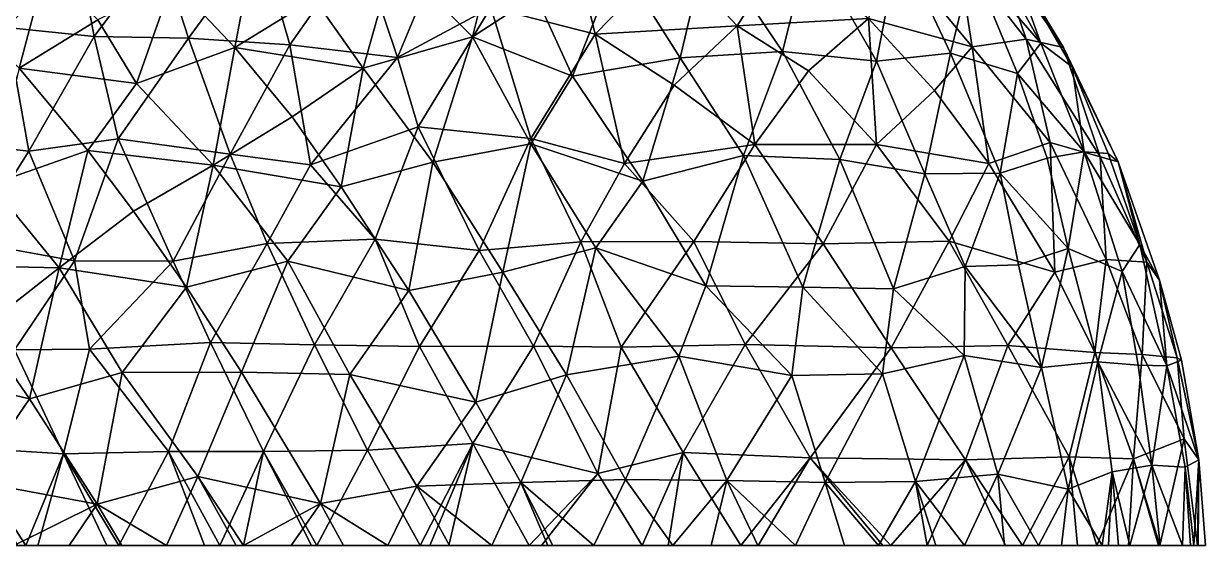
# Model space of a CAD drawing. Extents: x 373697 to 374058, y 6959904 to 6960301.
# Drawn here: x 373775.5 to 373826.2, y 6959904.2 to 6959926.6 of the extents above; entities that cross this region are included whole.
import ezdxf

# ---------------------------------------------------------------- set-up
doc = ezdxf.new("R2010")
doc.units = 0
doc.layers.add('Bht_Fk', color=7, linetype='CONTINUOUS')

msp = doc.modelspace()

# ---------------------------------------------------------------- linework, layer by layer
at = {"layer": 'Bht_Fk'}
for points in [[(373798.843, 6959931.018, 139.958), (373800.016, 6959926.128, 141.593), (373795.535, 6959927.27, 139.112)], [(373803.288, 6959929.486, 142.349), (373800.016, 6959926.128, 141.593), (373798.843, 6959931.018, 139.958)], [(373795.929, 6959930.728, 124.927), (373791.383, 6959929.407, 122.392), (373794.746, 6959926.008, 122.879)], [(373797.463, 6959927.784, 124.694), (373795.929, 6959930.728, 124.927), (373794.746, 6959926.008, 122.879)], [(373816.414, 6959930.632, 139.715), (373816.195, 6959929.145, 138.229), (373819.143, 6959925.741, 140.37)], [(373817.882, 6959929.236, 141.444), (373816.414, 6959930.632, 139.715), (373819.143, 6959925.741, 140.37)], [(373785.632, 6959930.165, 132.484), (373782.565, 6959925.952, 131.563), (373781.321, 6959929.8, 129.585)], [(373781.88, 6959928.385, 118.169), (373784.551, 6959925.552, 118.194), (373785.456, 6959930.305, 120.343)], [(373785.632, 6959930.165, 132.484), (373786.912, 6959925.67, 134.397), (373782.565, 6959925.952, 131.563)], [(373784.551, 6959925.552, 118.194), (373787.962, 6959927.663, 120.322), (373785.456, 6959930.305, 120.343)], [(373789.92, 6959929.955, 135.302), (373786.912, 6959925.67, 134.397), (373785.632, 6959930.165, 132.484)], [(373803.655, 6959925.107, 127.392), (373804.845, 6959930.141, 129.55), (373801.007, 6959929.314, 127.033)], [(373804.845, 6959930.141, 129.55), (373803.655, 6959925.107, 127.392), (373808.048, 6959925.389, 130.289)], [(373804.845, 6959930.141, 129.55), (373808.048, 6959925.389, 130.289), (373809.212, 6959930.012, 132.407)], [(373809.212, 6959930.012, 132.407), (373808.048, 6959925.389, 130.289), (373812.082, 6959924.968, 133.166)], [(373813.059, 6959929.999, 135.448), (373809.212, 6959930.012, 132.407), (373812.082, 6959924.968, 133.166)], [(373812.082, 6959924.968, 133.166), (373815.256, 6959925.318, 135.822), (373813.059, 6959929.999, 135.448)], [(373813.059, 6959929.999, 135.448), (373815.256, 6959925.318, 135.822), (373816.195, 6959929.145, 138.229)], [(373774.146, 6959929.69, 123.957), (373777.843, 6959929.621, 127.025), (373774.774, 6959926.407, 125.934)], [(373774.774, 6959926.407, 125.934), (373777.843, 6959929.621, 127.025), (373778.523, 6959926.03, 128.788)], [(373778.523, 6959926.03, 128.788), (373777.843, 6959929.621, 127.025), (373781.321, 6959929.8, 129.585)], [(373782.565, 6959925.952, 131.563), (373778.523, 6959926.03, 128.788), (373781.321, 6959929.8, 129.585)], [(373789.92, 6959929.955, 135.302), (373791.527, 6959925.127, 137.218), (373786.912, 6959925.67, 134.397)], [(373791.527, 6959925.127, 137.218), (373789.92, 6959929.955, 135.302), (373793.394, 6959929.612, 137.44)], [(373791.527, 6959925.127, 137.218), (373793.394, 6959929.612, 137.44), (373795.535, 6959927.27, 139.112)], [(373803.288, 6959929.486, 142.349), (373806.1, 6959926.482, 144.053), (373800.016, 6959926.128, 141.593)], [(373808.239, 6959929.84, 143.918), (373806.1, 6959926.482, 144.053), (373803.288, 6959929.486, 142.349)], [(373806.1, 6959926.482, 144.053), (373808.239, 6959929.84, 143.918), (373811.739, 6959926.799, 145.492)], [(373812.832, 6959929.648, 144.752), (373816.193, 6959925.583, 146.181), (373811.739, 6959926.799, 145.492)], [(373812.832, 6959929.648, 144.752), (373815.545, 6959929.712, 144.453), (373816.193, 6959925.583, 146.181)], [(373817.185, 6959929.796, 143.35), (373818.51, 6959925.912, 145.486), (373815.545, 6959929.712, 144.453)], [(373815.545, 6959929.712, 144.453), (373818.51, 6959925.912, 145.486), (373816.193, 6959925.583, 146.181)], [(373817.185, 6959929.796, 143.35), (373820.106, 6959925.554, 144.051), (373818.51, 6959925.912, 145.486)], [(373817.882, 6959929.236, 141.444), (373820.106, 6959925.554, 144.051), (373817.185, 6959929.796, 143.35)], [(373773.039, 6959926.955, 114.635), (373775.302, 6959924.675, 114.352), (373776.456, 6959929.046, 116.651)], [(373775.302, 6959924.675, 114.352), (373778.678, 6959926.741, 116.301), (373776.456, 6959929.046, 116.651)], [(373790.062, 6959924.662, 120.346), (373791.383, 6959929.407, 122.392), (373787.962, 6959927.663, 120.322)], [(373790.062, 6959924.662, 120.346), (373794.746, 6959926.008, 122.879), (373791.383, 6959929.407, 122.392)], [(373799.047, 6959924.33, 124.618), (373801.007, 6959929.314, 127.033), (373797.463, 6959927.784, 124.694)], [(373801.007, 6959929.314, 127.033), (373799.047, 6959924.33, 124.618), (373803.655, 6959925.107, 127.392)], [(373818.139, 6959924.435, 138.352), (373816.195, 6959929.145, 138.229), (373815.256, 6959925.318, 135.822)], [(373819.143, 6959925.741, 140.37), (373816.195, 6959929.145, 138.229), (373818.139, 6959924.435, 138.352)], [(373820.484, 6959924.727, 142.417), (373817.882, 6959929.236, 141.444), (373819.143, 6959925.741, 140.37)], [(373817.882, 6959929.236, 141.444), (373820.484, 6959924.727, 142.417), (373820.106, 6959925.554, 144.051)], [(373778.678, 6959926.741, 116.301), (373780.328, 6959924.012, 115.982), (373781.88, 6959928.385, 118.169)], [(373784.551, 6959925.552, 118.194), (373781.88, 6959928.385, 118.169), (373780.328, 6959924.012, 115.982)], [(373790.062, 6959924.662, 120.346), (373787.962, 6959927.663, 120.322), (373784.551, 6959925.552, 118.194)], [(373799.047, 6959924.33, 124.618), (373797.463, 6959927.784, 124.694), (373794.746, 6959926.008, 122.879)], [(373792.425, 6959922.152, 138.071), (373791.527, 6959925.127, 137.218), (373795.535, 6959927.27, 139.112)], [(373795.535, 6959927.27, 139.112), (373797.252, 6959921.647, 140.713), (373792.425, 6959922.152, 138.071)], [(373797.252, 6959921.647, 140.713), (373795.535, 6959927.27, 139.112), (373800.016, 6959926.128, 141.593)], [(373775.302, 6959924.675, 114.352), (373780.328, 6959924.012, 115.982), (373778.678, 6959926.741, 116.301)], [(373800.016, 6959926.128, 141.593), (373806.1, 6959926.482, 144.053), (373803.4, 6959923.936, 143.443)], [(373806.1, 6959926.482, 144.053), (373806.859, 6959921.387, 145.003), (373803.4, 6959923.936, 143.443)], [(373809.161, 6959924.552, 145.362), (373806.1, 6959926.482, 144.053), (373811.739, 6959926.799, 145.492)], [(373809.161, 6959924.552, 145.362), (373806.859, 6959921.387, 145.003), (373806.1, 6959926.482, 144.053)], [(373812.088, 6959921.386, 146.513), (373809.161, 6959924.552, 145.362), (373811.739, 6959926.799, 145.492)], [(373814.577, 6959923.709, 146.605), (373812.088, 6959921.386, 146.513), (373811.739, 6959926.799, 145.492)], [(373816.193, 6959925.583, 146.181), (373814.577, 6959923.709, 146.605), (373811.739, 6959926.799, 145.492)], [(373771.825, 6959921.548, 125.067), (373774.774, 6959926.407, 125.934), (373775.72, 6959921.101, 127.886)], [(373775.72, 6959921.101, 127.886), (373774.774, 6959926.407, 125.934), (373778.523, 6959926.03, 128.788)], [(373779.549, 6959921.641, 130.351), (373775.72, 6959921.101, 127.886), (373778.523, 6959926.03, 128.788)], [(373778.523, 6959926.03, 128.788), (373782.565, 6959925.952, 131.563), (373779.549, 6959921.641, 130.351)], [(373782.565, 6959925.952, 131.563), (373784.354, 6959920.98, 133.476), (373779.549, 6959921.641, 130.351)], [(373786.912, 6959925.67, 134.397), (373784.354, 6959920.98, 133.476), (373782.565, 6959925.952, 131.563)], [(373794.746, 6959926.008, 122.879), (373790.062, 6959924.662, 120.346), (373793.045, 6959920.633, 120.809)], [(373793.045, 6959920.633, 120.809), (373797.248, 6959921.413, 123.049), (373794.746, 6959926.008, 122.879)], [(373797.248, 6959921.413, 123.049), (373799.047, 6959924.33, 124.618), (373794.746, 6959926.008, 122.879)], [(373800.016, 6959926.128, 141.593), (373801.278, 6959920.58, 142.787), (373797.252, 6959921.647, 140.713)], [(373803.4, 6959923.936, 143.443), (373801.278, 6959920.58, 142.787), (373800.016, 6959926.128, 141.593)], [(373780.328, 6959924.012, 115.982), (373783.617, 6959920.497, 116.404), (373784.551, 6959925.552, 118.194)], [(373783.617, 6959920.497, 116.404), (373787.015, 6959922.572, 118.42), (373784.551, 6959925.552, 118.194)], [(373786.912, 6959925.67, 134.397), (373787.792, 6959920.523, 135.567), (373784.354, 6959920.98, 133.476)], [(373787.015, 6959922.572, 118.42), (373790.062, 6959924.662, 120.346), (373784.551, 6959925.552, 118.194)], [(373791.527, 6959925.127, 137.218), (373787.792, 6959920.523, 135.567), (373786.912, 6959925.67, 134.397)], [(373816.901, 6959920.573, 147.334), (373814.577, 6959923.709, 146.605), (373816.193, 6959925.583, 146.181)], [(373819.539, 6959921.474, 146.949), (373816.193, 6959925.583, 146.181), (373818.51, 6959925.912, 145.486)], [(373819.539, 6959921.474, 146.949), (373816.901, 6959920.573, 147.334), (373816.193, 6959925.583, 146.181)], [(373820.992, 6959921.075, 140.782), (373819.143, 6959925.741, 140.37), (373818.139, 6959924.435, 138.352)], [(373821.684, 6959920.857, 146.077), (373819.539, 6959921.474, 146.949), (373818.51, 6959925.912, 145.486)], [(373820.106, 6959925.554, 144.051), (373821.684, 6959920.857, 146.077), (373818.51, 6959925.912, 145.486)], [(373820.484, 6959924.727, 142.417), (373819.143, 6959925.741, 140.37), (373820.992, 6959921.075, 140.782)], [(373820.106, 6959925.554, 144.051), (373822.449, 6959920.651, 144.382), (373821.684, 6959920.857, 146.077)], [(373820.484, 6959924.727, 142.417), (373822.449, 6959920.651, 144.382), (373820.106, 6959925.554, 144.051)], [(373787.792, 6959920.523, 135.567), (373791.527, 6959925.127, 137.218), (373792.425, 6959922.152, 138.071)], [(373799.047, 6959924.33, 124.618), (373802.066, 6959919.824, 125.35), (373803.655, 6959925.107, 127.392)], [(373802.066, 6959919.824, 125.35), (373806.381, 6959920.914, 128.199), (373803.655, 6959925.107, 127.392)], [(373803.655, 6959925.107, 127.392), (373806.381, 6959920.914, 128.199), (373808.048, 6959925.389, 130.289)], [(373808.048, 6959925.389, 130.289), (373806.381, 6959920.914, 128.199), (373810.507, 6959920.752, 131.067)], [(373810.507, 6959920.752, 131.067), (373812.082, 6959924.968, 133.166), (373808.048, 6959925.389, 130.289)], [(373810.507, 6959920.752, 131.067), (373814.157, 6959920.127, 133.895), (373812.082, 6959924.968, 133.166)], [(373815.256, 6959925.318, 135.822), (373812.082, 6959924.968, 133.166), (373814.157, 6959920.127, 133.895)], [(373815.256, 6959925.318, 135.822), (373814.157, 6959920.127, 133.895), (373817.397, 6959920.156, 136.527)], [(373818.139, 6959924.435, 138.352), (373815.256, 6959925.318, 135.822), (373817.397, 6959920.156, 136.527)], [(373774.084, 6959919.68, 112.431), (373778.241, 6959921.14, 114.332), (373775.302, 6959924.675, 114.352)], [(373775.302, 6959924.675, 114.352), (373778.241, 6959921.14, 114.332), (373780.328, 6959924.012, 115.982)], [(373789.119, 6959919.578, 118.715), (373790.062, 6959924.662, 120.346), (373787.015, 6959922.572, 118.42)], [(373793.045, 6959920.633, 120.809), (373790.062, 6959924.662, 120.346), (373789.119, 6959919.578, 118.715)], [(373809.161, 6959924.552, 145.362), (373812.088, 6959921.386, 146.513), (373806.859, 6959921.387, 145.003)], [(373819.403, 6959920.8, 138.618), (373818.139, 6959924.435, 138.352), (373817.397, 6959920.156, 136.527)], [(373820.992, 6959921.075, 140.782), (373818.139, 6959924.435, 138.352), (373819.403, 6959920.8, 138.618)], [(373822.026, 6959921.006, 142.76), (373820.484, 6959924.727, 142.417), (373820.992, 6959921.075, 140.782)], [(373822.026, 6959921.006, 142.76), (373822.449, 6959920.651, 144.382), (373820.484, 6959924.727, 142.417)], [(373783.617, 6959920.497, 116.404), (373780.328, 6959924.012, 115.982), (373778.241, 6959921.14, 114.332)], [(373799.047, 6959924.33, 124.618), (373797.248, 6959921.413, 123.049), (373802.066, 6959919.824, 125.35)], [(373801.278, 6959920.58, 142.787), (373803.4, 6959923.936, 143.443), (373806.859, 6959921.387, 145.003)], [(373814.577, 6959923.709, 146.605), (373816.901, 6959920.573, 147.334), (373812.088, 6959921.386, 146.513)], [(373789.119, 6959919.578, 118.715), (373787.015, 6959922.572, 118.42), (373783.617, 6959920.497, 116.404)], [(373790.573, 6959917.323, 137.33), (373787.792, 6959920.523, 135.567), (373792.425, 6959922.152, 138.071)], [(373792.425, 6959922.152, 138.071), (373795.034, 6959916.848, 139.733), (373790.573, 6959917.323, 137.33)], [(373795.034, 6959916.848, 139.733), (373792.425, 6959922.152, 138.071), (373797.252, 6959921.647, 140.713)], [(373773.254, 6959917.194, 126.748), (373771.825, 6959921.548, 125.067), (373775.72, 6959921.101, 127.886)], [(373779.549, 6959921.641, 130.351), (373777.672, 6959916.403, 129.732), (373775.72, 6959921.101, 127.886)], [(373781.913, 6959916.388, 132.359), (373777.672, 6959916.403, 129.732), (373779.549, 6959921.641, 130.351)], [(373784.354, 6959920.98, 133.476), (373781.913, 6959916.388, 132.359), (373779.549, 6959921.641, 130.351)], [(373793.045, 6959920.633, 120.809), (373796.049, 6959915.916, 121.487), (373797.248, 6959921.413, 123.049)], [(373799.4, 6959917.212, 141.959), (373795.034, 6959916.848, 139.733), (373797.252, 6959921.647, 140.713)], [(373796.049, 6959915.916, 121.487), (373800.045, 6959916.961, 123.747), (373797.248, 6959921.413, 123.049)], [(373800.045, 6959916.961, 123.747), (373802.066, 6959919.824, 125.35), (373797.248, 6959921.413, 123.049)], [(373801.278, 6959920.58, 142.787), (373799.4, 6959917.212, 141.959), (373797.252, 6959921.647, 140.713)], [(373801.278, 6959920.58, 142.787), (373806.859, 6959921.387, 145.003), (373804.249, 6959917.221, 144.157)], [(373806.859, 6959921.387, 145.003), (373809.797, 6959917.131, 146.164), (373804.249, 6959917.221, 144.157)], [(373812.088, 6959921.386, 146.513), (373809.797, 6959917.131, 146.164), (373806.859, 6959921.387, 145.003)], [(373815.209, 6959917.247, 147.496), (373809.797, 6959917.131, 146.164), (373812.088, 6959921.386, 146.513)], [(373815.209, 6959917.247, 147.496), (373812.088, 6959921.386, 146.513), (373816.901, 6959920.573, 147.334)], [(373819.734, 6959915.912, 147.975), (373816.901, 6959920.573, 147.334), (373819.539, 6959921.474, 146.949)], [(373821.939, 6959916.461, 147.564), (373819.734, 6959915.912, 147.975), (373819.539, 6959921.474, 146.949)], [(373821.939, 6959916.461, 147.564), (373819.539, 6959921.474, 146.949), (373821.684, 6959920.857, 146.077)], [(373777.672, 6959916.403, 129.732), (373773.254, 6959917.194, 126.748), (373775.72, 6959921.101, 127.886)], [(373777.011, 6959916.097, 112.697), (373778.241, 6959921.14, 114.332), (373774.084, 6959919.68, 112.431)], [(373777.011, 6959916.097, 112.697), (373780.202, 6959918.534, 114.485), (373778.241, 6959921.14, 114.332)], [(373778.241, 6959921.14, 114.332), (373780.202, 6959918.534, 114.485), (373783.617, 6959920.497, 116.404)], [(373784.354, 6959920.98, 133.476), (373785.934, 6959917.139, 134.715), (373781.913, 6959916.388, 132.359)], [(373787.792, 6959920.523, 135.567), (373785.934, 6959917.139, 134.715), (373784.354, 6959920.98, 133.476)], [(373802.066, 6959919.824, 125.35), (373804.765, 6959915.322, 126.236), (373806.381, 6959920.914, 128.199)], [(373804.765, 6959915.322, 126.236), (373808.923, 6959915.273, 128.931), (373806.381, 6959920.914, 128.199)], [(373806.381, 6959920.914, 128.199), (373808.923, 6959915.273, 128.931), (373810.507, 6959920.752, 131.067)], [(373820.306, 6959916.926, 138.699), (373820.992, 6959921.075, 140.782), (373819.403, 6959920.8, 138.618)], [(373822.625, 6959915.937, 141.338), (373820.992, 6959921.075, 140.782), (373820.306, 6959916.926, 138.699)], [(373822.625, 6959915.937, 141.338), (373823.391, 6959917.102, 143.316), (373820.992, 6959921.075, 140.782)], [(373823.391, 6959917.102, 143.316), (373822.026, 6959921.006, 142.76), (373820.992, 6959921.075, 140.782)], [(373823.391, 6959917.102, 143.316), (373822.449, 6959920.651, 144.382), (373822.026, 6959921.006, 142.76)], [(373780.202, 6959918.534, 114.485), (373782.475, 6959915.27, 114.822), (373783.617, 6959920.497, 116.404)], [(373782.475, 6959915.27, 114.822), (373786.832, 6959916.381, 117.024), (373783.617, 6959920.497, 116.404)], [(373786.832, 6959916.381, 117.024), (373789.119, 6959919.578, 118.715), (373783.617, 6959920.497, 116.404)], [(373785.934, 6959917.139, 134.715), (373787.792, 6959920.523, 135.567), (373790.573, 6959917.323, 137.33)], [(373793.045, 6959920.633, 120.809), (373789.119, 6959919.578, 118.715), (373792.022, 6959915.123, 119.332)], [(373796.049, 6959915.916, 121.487), (373793.045, 6959920.633, 120.809), (373792.022, 6959915.123, 119.332)], [(373799.4, 6959917.212, 141.959), (373801.278, 6959920.58, 142.787), (373804.249, 6959917.221, 144.157)], [(373808.923, 6959915.273, 128.931), (373812.812, 6959915.195, 131.805), (373810.507, 6959920.752, 131.067)], [(373810.507, 6959920.752, 131.067), (373812.812, 6959915.195, 131.805), (373814.157, 6959920.127, 133.895)], [(373816.901, 6959920.573, 147.334), (373819.734, 6959915.912, 147.975), (373815.209, 6959917.247, 147.496)], [(373819.403, 6959920.8, 138.618), (373817.397, 6959920.156, 136.527), (373820.306, 6959916.926, 138.699)], [(373821.684, 6959920.857, 146.077), (373823.685, 6959916.336, 146.352), (373821.939, 6959916.461, 147.564)], [(373822.449, 6959920.651, 144.382), (373823.685, 6959916.336, 146.352), (373821.684, 6959920.857, 146.077)], [(373824.224, 6959915.569, 144.937), (373823.685, 6959916.336, 146.352), (373822.449, 6959920.651, 144.382)], [(373824.224, 6959915.569, 144.937), (373822.449, 6959920.651, 144.382), (373823.391, 6959917.102, 143.316)], [(373812.812, 6959915.195, 131.805), (373815.891, 6959916.156, 134.49), (373814.157, 6959920.127, 133.895)], [(373815.891, 6959916.156, 134.49), (373817.397, 6959920.156, 136.527), (373814.157, 6959920.127, 133.895)], [(373817.397, 6959920.156, 136.527), (373815.891, 6959916.156, 134.49), (373818.175, 6959916.22, 136.452)], [(373820.306, 6959916.926, 138.699), (373817.397, 6959920.156, 136.527), (373818.175, 6959916.22, 136.452)], [(373777.011, 6959916.097, 112.697), (373774.084, 6959919.68, 112.431), (373771.059, 6959916.23, 110.667)], [(373792.022, 6959915.123, 119.332), (373789.119, 6959919.578, 118.715), (373786.832, 6959916.381, 117.024)], [(373800.045, 6959916.961, 123.747), (373804.765, 6959915.322, 126.236), (373802.066, 6959919.824, 125.35)], [(373782.475, 6959915.27, 114.822), (373780.202, 6959918.534, 114.485), (373777.011, 6959916.097, 112.697)], [(373787.964, 6959912.787, 135.961), (373785.934, 6959917.139, 134.715), (373790.573, 6959917.323, 137.33)], [(373792.48, 6959912.719, 138.404), (373787.964, 6959912.787, 135.961), (373790.573, 6959917.323, 137.33)], [(373790.573, 6959917.323, 137.33), (373795.034, 6959916.848, 139.733), (373792.48, 6959912.719, 138.404)], [(373777.672, 6959916.403, 129.732), (373775.097, 6959912.573, 128.327), (373773.254, 6959917.194, 126.748)], [(373783.508, 6959912.898, 133.431), (373781.913, 6959916.388, 132.359), (373785.934, 6959917.139, 134.715)], [(373787.964, 6959912.787, 135.961), (373783.508, 6959912.898, 133.431), (373785.934, 6959917.139, 134.715)], [(373792.48, 6959912.719, 138.404), (373795.034, 6959916.848, 139.733), (373797.362, 6959912.733, 140.885)], [(373797.362, 6959912.733, 140.885), (373795.034, 6959916.848, 139.733), (373799.4, 6959917.212, 141.959)], [(373796.049, 6959915.916, 121.487), (373798.782, 6959911.509, 122.374), (373800.045, 6959916.961, 123.747)], [(373797.362, 6959912.733, 140.885), (373799.4, 6959917.212, 141.959), (373801.131, 6959912.69, 142.671)], [(373798.782, 6959911.509, 122.374), (373803.601, 6959912.311, 125.156), (373800.045, 6959916.961, 123.747)], [(373799.4, 6959917.212, 141.959), (373804.249, 6959917.221, 144.157), (373801.131, 6959912.69, 142.671)], [(373803.601, 6959912.311, 125.156), (373804.765, 6959915.322, 126.236), (373800.045, 6959916.961, 123.747)], [(373801.131, 6959912.69, 142.671), (373804.249, 6959917.221, 144.157), (373806.448, 6959912.809, 144.926)], [(373806.448, 6959912.809, 144.926), (373804.249, 6959917.221, 144.157), (373809.797, 6959917.131, 146.164)], [(373812.711, 6959912.663, 147.002), (373806.448, 6959912.809, 144.926), (373809.797, 6959917.131, 146.164)], [(373815.209, 6959917.247, 147.496), (373812.711, 6959912.663, 147.002), (373809.797, 6959917.131, 146.164)], [(373817.717, 6959912.762, 148.028), (373812.711, 6959912.663, 147.002), (373815.209, 6959917.247, 147.496)], [(373819.734, 6959915.912, 147.975), (373817.717, 6959912.762, 148.028), (373815.209, 6959917.247, 147.496)], [(373819.163, 6959911.819, 136.622), (373820.306, 6959916.926, 138.699), (373818.175, 6959916.22, 136.452)], [(373821.588, 6959912.063, 139.124), (373820.306, 6959916.926, 138.699), (373819.163, 6959911.819, 136.622)], [(373821.588, 6959912.063, 139.124), (373822.625, 6959915.937, 141.338), (373820.306, 6959916.926, 138.699)], [(373824.548, 6959911.893, 143.182), (373823.391, 6959917.102, 143.316), (373822.625, 6959915.937, 141.338)], [(373824.548, 6959911.893, 143.182), (373824.224, 6959915.569, 144.937), (373823.391, 6959917.102, 143.316)], [(373775.097, 6959912.573, 128.327), (373777.672, 6959916.403, 129.732), (373778.312, 6959912.61, 130.337)], [(373781.913, 6959916.388, 132.359), (373778.312, 6959912.61, 130.337), (373777.672, 6959916.403, 129.732)], [(373778.312, 6959912.61, 130.337), (373781.913, 6959916.388, 132.359), (373783.508, 6959912.898, 133.431)], [(373784.837, 6959911.62, 115.342), (373786.832, 6959916.381, 117.024), (373782.475, 6959915.27, 114.822)], [(373789.484, 6959911.519, 117.569), (373786.832, 6959916.381, 117.024), (373784.837, 6959911.62, 115.342)], [(373789.484, 6959911.519, 117.569), (373792.022, 6959915.123, 119.332), (373786.832, 6959916.381, 117.024)], [(373821.939, 6959916.461, 147.564), (373821.454, 6959912.469, 148.183), (373819.734, 6959915.912, 147.975)], [(373823.488, 6959912.371, 147.723), (373821.454, 6959912.469, 148.183), (373821.939, 6959916.461, 147.564)], [(373823.685, 6959916.336, 146.352), (373823.488, 6959912.371, 147.723), (373821.939, 6959916.461, 147.564)], [(373824.993, 6959912.227, 146.359), (373823.488, 6959912.371, 147.723), (373823.685, 6959916.336, 146.352)], [(373824.224, 6959915.569, 144.937), (373824.993, 6959912.227, 146.359), (373823.685, 6959916.336, 146.352)], [(373771.059, 6959916.23, 110.667), (373773.664, 6959913.483, 110.993), (373777.011, 6959916.097, 112.697)], [(373773.664, 6959913.483, 110.993), (373775.746, 6959910.475, 111.313), (373777.011, 6959916.097, 112.697)], [(373775.746, 6959910.475, 111.313), (373779.714, 6959911.598, 113.052), (373777.011, 6959916.097, 112.697)], [(373777.011, 6959916.097, 112.697), (373779.714, 6959911.598, 113.052), (373782.475, 6959915.27, 114.822)], [(373796.049, 6959915.916, 121.487), (373792.022, 6959915.123, 119.332), (373794.894, 6959910.332, 120.192)], [(373798.782, 6959911.509, 122.374), (373796.049, 6959915.916, 121.487), (373794.894, 6959910.332, 120.192)], [(373812.812, 6959915.195, 131.805), (373815.848, 6959912.329, 133.774), (373815.891, 6959916.156, 134.49)], [(373815.848, 6959912.329, 133.774), (373819.163, 6959911.819, 136.622), (373815.891, 6959916.156, 134.49)], [(373819.163, 6959911.819, 136.622), (373818.175, 6959916.22, 136.452), (373815.891, 6959916.156, 134.49)], [(373819.734, 6959915.912, 147.975), (373821.454, 6959912.469, 148.183), (373817.717, 6959912.762, 148.028)], [(373823.312, 6959911.919, 141.194), (373822.625, 6959915.937, 141.338), (373821.588, 6959912.063, 139.124)], [(373823.312, 6959911.919, 141.194), (373824.548, 6959911.893, 143.182), (373822.625, 6959915.937, 141.338)], [(373803.601, 6959912.311, 125.156), (373808.446, 6959911.48, 128.089), (373804.765, 6959915.322, 126.236)], [(373804.765, 6959915.322, 126.236), (373808.446, 6959911.48, 128.089), (373808.923, 6959915.273, 128.931)], [(373825.166, 6959912.134, 145.116), (373824.224, 6959915.569, 144.937), (373824.548, 6959911.893, 143.182)], [(373825.166, 6959912.134, 145.116), (373824.993, 6959912.227, 146.359), (373824.224, 6959915.569, 144.937)], [(373784.837, 6959911.62, 115.342), (373782.475, 6959915.27, 114.822), (373779.714, 6959911.598, 113.052)], [(373794.894, 6959910.332, 120.192), (373792.022, 6959915.123, 119.332), (373789.484, 6959911.519, 117.569)], [(373808.923, 6959915.273, 128.931), (373808.446, 6959911.48, 128.089), (373812.347, 6959911.549, 130.865)], [(373808.923, 6959915.273, 128.931), (373812.347, 6959911.549, 130.865), (373812.812, 6959915.195, 131.805)], [(373815.848, 6959912.329, 133.774), (373812.812, 6959915.195, 131.805), (373812.347, 6959911.549, 130.865)], [(373775.746, 6959910.475, 111.313), (373773.664, 6959913.483, 110.993), (373770.682, 6959911.68, 109.789)], [(373783.508, 6959912.898, 133.431), (373781.699, 6959908.207, 132.363), (373778.312, 6959912.61, 130.337)], [(373785.786, 6959908.206, 134.684), (373781.699, 6959908.207, 132.363), (373783.508, 6959912.898, 133.431)], [(373783.508, 6959912.898, 133.431), (373787.964, 6959912.787, 135.961), (373785.786, 6959908.206, 134.684)], [(373785.786, 6959908.206, 134.684), (373787.964, 6959912.787, 135.961), (373790.247, 6959908.265, 137.085)], [(373787.964, 6959912.787, 135.961), (373792.48, 6959912.719, 138.404), (373790.247, 6959908.265, 137.085)], [(373806.448, 6959912.809, 144.926), (373803.784, 6959908.169, 143.572), (373801.131, 6959912.69, 142.671)], [(373809.232, 6959907.944, 145.643), (373803.784, 6959908.169, 143.572), (373806.448, 6959912.809, 144.926)], [(373809.232, 6959907.944, 145.643), (373806.448, 6959912.809, 144.926), (373812.711, 6959912.663, 147.002)], [(373817.717, 6959912.762, 148.028), (373815.911, 6959907.854, 147.544), (373812.711, 6959912.663, 147.002)], [(373817.717, 6959912.762, 148.028), (373820.349, 6959907.978, 148.184), (373815.911, 6959907.854, 147.544)], [(373821.454, 6959912.469, 148.183), (373820.349, 6959907.978, 148.184), (373817.717, 6959912.762, 148.028)], [(373777.197, 6959908.107, 129.701), (373772.852, 6959908.385, 126.965), (373775.097, 6959912.573, 128.327)], [(373778.312, 6959912.61, 130.337), (373777.197, 6959908.107, 129.701), (373775.097, 6959912.573, 128.327)], [(373777.197, 6959908.107, 129.701), (373778.312, 6959912.61, 130.337), (373781.699, 6959908.207, 132.363)], [(373794.762, 6959908.557, 139.42), (373790.247, 6959908.265, 137.085), (373792.48, 6959912.719, 138.404)], [(373794.762, 6959908.557, 139.42), (373792.48, 6959912.719, 138.404), (373797.362, 6959912.733, 140.885)], [(373800.13, 6959907.263, 141.899), (373794.762, 6959908.557, 139.42), (373797.362, 6959912.733, 140.885)], [(373801.131, 6959912.69, 142.671), (373800.13, 6959907.263, 141.899), (373797.362, 6959912.733, 140.885)], [(373798.782, 6959911.509, 122.374), (373801.321, 6959907.015, 123.41), (373803.601, 6959912.311, 125.156)], [(373803.784, 6959908.169, 143.572), (373800.13, 6959907.263, 141.899), (373801.131, 6959912.69, 142.671)], [(373803.601, 6959912.311, 125.156), (373801.321, 6959907.015, 123.41), (373805.664, 6959906.969, 125.913)], [(373803.601, 6959912.311, 125.156), (373805.664, 6959906.969, 125.913), (373808.446, 6959911.48, 128.089)], [(373812.711, 6959912.663, 147.002), (373815.911, 6959907.854, 147.544), (373809.232, 6959907.944, 145.643)], [(373812.347, 6959911.549, 130.865), (373813.753, 6959906.922, 131.387), (373815.848, 6959912.329, 133.774)], [(373813.753, 6959906.922, 131.387), (373817.287, 6959907.242, 134.29), (373815.848, 6959912.329, 133.774)], [(373817.287, 6959907.242, 134.29), (373819.163, 6959911.819, 136.622), (373815.848, 6959912.329, 133.774)], [(373823.109, 6959907.894, 148.059), (373820.349, 6959907.978, 148.184), (373821.454, 6959912.469, 148.183)], [(373823.109, 6959907.894, 148.059), (373821.454, 6959912.469, 148.183), (373823.488, 6959912.371, 147.723)], [(373825.285, 6959908.76, 147.061), (373823.109, 6959907.894, 148.059), (373823.488, 6959912.371, 147.723)], [(373825.285, 6959908.76, 147.061), (373823.488, 6959912.371, 147.723), (373824.993, 6959912.227, 146.359)], [(373817.287, 6959907.242, 134.29), (373820.306, 6959906.594, 137.007), (373819.163, 6959911.819, 136.622)], [(373820.306, 6959906.594, 137.007), (373821.588, 6959912.063, 139.124), (373819.163, 6959911.819, 136.622)], [(373822.202, 6959907.338, 139.062), (373821.588, 6959912.063, 139.124), (373820.306, 6959906.594, 137.007)], [(373823.906, 6959907.62, 141.176), (373821.588, 6959912.063, 139.124), (373822.202, 6959907.338, 139.062)], [(373823.312, 6959911.919, 141.194), (373821.588, 6959912.063, 139.124), (373823.906, 6959907.62, 141.176)], [(373823.906, 6959907.62, 141.176), (373824.548, 6959911.893, 143.182), (373823.312, 6959911.919, 141.194)], [(373825.336, 6959907.537, 143.35), (373824.548, 6959911.893, 143.182), (373823.906, 6959907.62, 141.176)], [(373825.166, 6959912.134, 145.116), (373824.548, 6959911.893, 143.182), (373825.917, 6959907.856, 145.149)], [(373825.917, 6959907.856, 145.149), (373824.548, 6959911.893, 143.182), (373825.336, 6959907.537, 143.35)], [(373825.917, 6959907.856, 145.149), (373825.285, 6959908.76, 147.061), (373824.993, 6959912.227, 146.359)], [(373825.917, 6959907.856, 145.149), (373824.993, 6959912.227, 146.359), (373825.166, 6959912.134, 145.116)], [(373775.746, 6959910.475, 111.313), (373770.682, 6959911.68, 109.789), (373773.319, 6959906.938, 110.077)], [(373775.746, 6959910.475, 111.313), (373778.648, 6959905.947, 111.978), (373779.714, 6959911.598, 113.052)], [(373778.648, 6959905.947, 111.978), (373782.971, 6959907.135, 113.959), (373779.714, 6959911.598, 113.052)], [(373782.971, 6959907.135, 113.959), (373784.837, 6959911.62, 115.342), (373779.714, 6959911.598, 113.052)], [(373782.971, 6959907.135, 113.959), (373788.222, 6959905.975, 116.352), (373784.837, 6959911.62, 115.342)], [(373784.837, 6959911.62, 115.342), (373788.222, 6959905.975, 116.352), (373789.484, 6959911.519, 117.569)], [(373789.484, 6959911.519, 117.569), (373788.222, 6959905.975, 116.352), (373792.364, 6959906.725, 118.527)], [(373794.894, 6959910.332, 120.192), (373789.484, 6959911.519, 117.569), (373792.364, 6959906.725, 118.527)], [(373798.782, 6959911.509, 122.374), (373794.894, 6959910.332, 120.192), (373796.831, 6959906.884, 120.912)], [(373801.321, 6959907.015, 123.41), (373798.782, 6959911.509, 122.374), (373796.831, 6959906.884, 120.912)], [(373805.664, 6959906.969, 125.913), (373809.876, 6959906.888, 128.602), (373808.446, 6959911.48, 128.089)], [(373808.446, 6959911.48, 128.089), (373809.876, 6959906.888, 128.602), (373812.347, 6959911.549, 130.865)], [(373809.876, 6959906.888, 128.602), (373813.753, 6959906.922, 131.387), (373812.347, 6959911.549, 130.865)], [(373778.648, 6959905.947, 111.978), (373775.746, 6959910.475, 111.313), (373773.319, 6959906.938, 110.077)], [(373796.831, 6959906.884, 120.912), (373794.894, 6959910.332, 120.192), (373792.364, 6959906.725, 118.527)], [(373823.109, 6959907.894, 148.059), (373825.285, 6959908.76, 147.061), (373824.245, 6959904.182, 147.596)], [(373825.285, 6959908.76, 147.061), (373825.862, 6959904.182, 146.669), (373824.245, 6959904.182, 147.596)], [(373825.285, 6959908.76, 147.061), (373825.917, 6959907.856, 145.149), (373825.862, 6959904.182, 146.669)], [(373775.591, 6959904.182, 128.591), (373775.245, 6959904.182, 128.37), (373772.852, 6959908.385, 126.965)], [(373777.197, 6959908.107, 129.701), (373775.591, 6959904.182, 128.591), (373772.852, 6959908.385, 126.965)], [(373781.699, 6959908.207, 132.363), (373779.573, 6959904.182, 130.981), (373777.197, 6959908.107, 129.701)], [(373783.25, 6959904.182, 133.061), (373779.573, 6959904.182, 130.981), (373781.699, 6959908.207, 132.363)], [(373781.699, 6959908.207, 132.363), (373783.909, 6959904.182, 133.435), (373783.25, 6959904.182, 133.061)], [(373785.786, 6959908.206, 134.684), (373783.909, 6959904.182, 133.435), (373781.699, 6959908.207, 132.363)], [(373784.923, 6959904.182, 133.986), (373783.909, 6959904.182, 133.435), (373785.786, 6959908.206, 134.684)], [(373787.844, 6959904.182, 135.574), (373784.923, 6959904.182, 133.986), (373785.786, 6959908.206, 134.684)], [(373790.247, 6959908.265, 137.085), (373788.078, 6959904.182, 135.7), (373785.786, 6959908.206, 134.684)], [(373785.786, 6959908.206, 134.684), (373788.078, 6959904.182, 135.7), (373787.844, 6959904.182, 135.574)], [(373792.502, 6959904.182, 137.98), (373788.078, 6959904.182, 135.7), (373790.247, 6959908.265, 137.085)], [(373794.762, 6959908.557, 139.42), (373792.502, 6959904.182, 137.98), (373790.247, 6959908.265, 137.085)], [(373794.762, 6959908.557, 139.42), (373792.921, 6959904.182, 138.195), (373792.502, 6959904.182, 137.98)], [(373792.921, 6959904.182, 138.195), (373794.762, 6959908.557, 139.42), (373793.738, 6959904.182, 138.591)], [(373793.738, 6959904.182, 138.591), (373794.762, 6959908.557, 139.42), (373797.187, 6959904.182, 140.262)], [(373797.187, 6959904.182, 140.262), (373794.762, 6959908.557, 139.42), (373800.13, 6959907.263, 141.899)], [(373777.197, 6959908.107, 129.701), (373776.094, 6959904.182, 128.908), (373775.591, 6959904.182, 128.591)], [(373777.197, 6959908.107, 129.701), (373779.065, 6959904.182, 130.681), (373776.094, 6959904.182, 128.908)], [(373777.197, 6959908.107, 129.701), (373779.573, 6959904.182, 130.981), (373779.065, 6959904.182, 130.681)], [(373800.13, 6959907.263, 141.899), (373803.784, 6959908.169, 143.572), (373802.025, 6959904.182, 142.414)], [(373802.025, 6959904.182, 142.414), (373803.784, 6959908.169, 143.572), (373803.148, 6959904.182, 142.901)], [(373803.784, 6959908.169, 143.572), (373806.266, 6959904.182, 144.16), (373803.148, 6959904.182, 142.901)], [(373806.266, 6959904.182, 144.16), (373803.784, 6959908.169, 143.572), (373809.232, 6959907.944, 145.643)], [(373806.266, 6959904.182, 144.16), (373809.232, 6959907.944, 145.643), (373807.006, 6959904.182, 144.444)], [(373809.232, 6959907.944, 145.643), (373812.36, 6959904.182, 146.259), (373807.006, 6959904.182, 144.444)], [(373812.694, 6959904.182, 146.355), (373812.36, 6959904.182, 146.259), (373809.232, 6959907.944, 145.643)], [(373812.694, 6959904.182, 146.355), (373809.232, 6959907.944, 145.643), (373815.911, 6959907.854, 147.544)], [(373812.694, 6959904.182, 146.355), (373815.911, 6959907.854, 147.544), (373814.255, 6959904.182, 146.717)], [(373814.255, 6959904.182, 146.717), (373815.911, 6959907.854, 147.544), (373817.617, 6959904.182, 147.497)], [(373815.911, 6959907.854, 147.544), (373820.349, 6959907.978, 148.184), (373818.353, 6959904.182, 147.601)], [(373818.353, 6959904.182, 147.601), (373817.617, 6959904.182, 147.497), (373815.911, 6959907.854, 147.544)], [(373818.353, 6959904.182, 147.601), (373820.349, 6959907.978, 148.184), (373820.71, 6959904.182, 147.842)], [(373820.71, 6959904.182, 147.842), (373820.349, 6959907.978, 148.184), (373821.534, 6959904.182, 147.807)], [(373821.534, 6959904.182, 147.807), (373820.349, 6959907.978, 148.184), (373823.109, 6959907.894, 148.059)], [(373821.534, 6959904.182, 147.807), (373823.109, 6959907.894, 148.059), (373822.894, 6959904.182, 147.714)], [(373822.894, 6959904.182, 147.714), (373823.109, 6959907.894, 148.059), (373824.179, 6959904.182, 147.626)], [(373824.179, 6959904.182, 147.626), (373823.109, 6959907.894, 148.059), (373824.245, 6959904.182, 147.596)], [(373825.336, 6959907.537, 143.35), (373825.707, 6959904.182, 143.745), (373825.917, 6959907.856, 145.149)], [(373826.196, 6959904.182, 145.185), (373825.917, 6959907.856, 145.149), (373825.707, 6959904.182, 143.745)], [(373825.862, 6959904.182, 146.669), (373825.917, 6959907.856, 145.149), (373825.894, 6959904.182, 146.556)], [(373825.894, 6959904.182, 146.556), (373825.917, 6959907.856, 145.149), (373826.196, 6959904.182, 145.185)], [(373797.187, 6959904.182, 140.262), (373800.13, 6959907.263, 141.899), (373797.71, 6959904.182, 140.513)], [(373800.13, 6959907.263, 141.899), (373802.025, 6959904.182, 142.414), (373797.71, 6959904.182, 140.513)], [(373815.857, 6959904.182, 132.871), (373817.287, 6959907.242, 134.29), (373813.753, 6959906.922, 131.387)], [(373817.576, 6959904.182, 134.276), (373817.287, 6959907.242, 134.29), (373815.857, 6959904.182, 132.871)], [(373819.039, 6959904.182, 135.607), (373817.287, 6959907.242, 134.29), (373817.576, 6959904.182, 134.276)], [(373820.306, 6959906.594, 137.007), (373817.287, 6959907.242, 134.29), (373819.039, 6959904.182, 135.607)], [(373820.306, 6959906.594, 137.007), (373821.773, 6959904.182, 138.314), (373822.202, 6959907.338, 139.062)], [(373821.773, 6959904.182, 138.314), (373822.037, 6959904.182, 138.591), (373822.202, 6959907.338, 139.062)], [(373822.037, 6959904.182, 138.591), (373822.472, 6959904.182, 139.046), (373822.202, 6959907.338, 139.062)], [(373822.956, 6959904.182, 139.637), (373823.906, 6959907.62, 141.176), (373822.202, 6959907.338, 139.062)], [(373822.202, 6959907.338, 139.062), (373822.472, 6959904.182, 139.046), (373822.956, 6959904.182, 139.637)], [(373823.906, 6959907.62, 141.176), (373822.956, 6959904.182, 139.637), (373824.262, 6959904.182, 141.241)], [(373825.211, 6959904.182, 142.779), (373823.906, 6959907.62, 141.176), (373824.262, 6959904.182, 141.241)], [(373823.906, 6959907.62, 141.176), (373825.211, 6959904.182, 142.779), (373825.336, 6959907.537, 143.35)], [(373825.211, 6959904.182, 142.779), (373825.565, 6959904.182, 143.32), (373825.336, 6959907.537, 143.35)], [(373825.336, 6959907.537, 143.35), (373825.565, 6959904.182, 143.32), (373825.707, 6959904.182, 143.745)], [(373773.319, 6959906.938, 110.077), (373775.067, 6959904.182, 110.523), (373778.648, 6959905.947, 111.978)], [(373778.648, 6959905.947, 111.978), (373781.621, 6959904.182, 113.142), (373782.971, 6959907.135, 113.959)], [(373781.621, 6959904.182, 113.142), (373784.612, 6959904.182, 114.503), (373782.971, 6959907.135, 113.959)], [(373782.971, 6959907.135, 113.959), (373784.612, 6959904.182, 114.503), (373784.923, 6959904.182, 114.651)], [(373782.971, 6959907.135, 113.959), (373784.923, 6959904.182, 114.651), (373788.222, 6959905.975, 116.352)], [(373791.118, 6959904.182, 117.71), (373792.364, 6959906.725, 118.527), (373788.222, 6959905.975, 116.352)], [(373791.118, 6959904.182, 117.71), (373793.77, 6959904.182, 119.116), (373792.364, 6959906.725, 118.527)], [(373792.364, 6959906.725, 118.527), (373795.575, 6959904.182, 120.076), (373796.831, 6959906.884, 120.912)], [(373792.364, 6959906.725, 118.527), (373793.77, 6959904.182, 119.116), (373795.575, 6959904.182, 120.076)], [(373795.575, 6959904.182, 120.076), (373797.988, 6959904.182, 121.413), (373796.831, 6959906.884, 120.912)], [(373796.831, 6959906.884, 120.912), (373799.951, 6959904.182, 122.502), (373801.321, 6959907.015, 123.41)], [(373797.988, 6959904.182, 121.413), (373798.197, 6959904.182, 121.528), (373796.831, 6959906.884, 120.912)], [(373796.831, 6959906.884, 120.912), (373798.197, 6959904.182, 121.528), (373799.951, 6959904.182, 122.502)], [(373799.951, 6959904.182, 122.502), (373803.347, 6959904.182, 124.462), (373801.321, 6959907.015, 123.41)], [(373801.321, 6959907.015, 123.41), (373803.347, 6959904.182, 124.462), (373805.664, 6959906.969, 125.913)], [(373803.347, 6959904.182, 124.462), (373804.993, 6959904.182, 125.412), (373805.664, 6959906.969, 125.913)], [(373804.993, 6959904.182, 125.412), (373806.999, 6959904.182, 126.626), (373805.664, 6959906.969, 125.913)], [(373806.999, 6959904.182, 126.626), (373808.603, 6959904.182, 127.651), (373805.664, 6959906.969, 125.913)], [(373805.664, 6959906.969, 125.913), (373808.603, 6959904.182, 127.651), (373809.876, 6959906.888, 128.602)], [(373809.876, 6959906.888, 128.602), (373808.603, 6959904.182, 127.651), (373810.708, 6959904.182, 129.03)], [(373812.165, 6959904.182, 130.076), (373813.753, 6959906.922, 131.387), (373809.876, 6959906.888, 128.602)], [(373812.165, 6959904.182, 130.076), (373809.876, 6959906.888, 128.602), (373810.708, 6959904.182, 129.03)], [(373813.753, 6959906.922, 131.387), (373812.165, 6959904.182, 130.076), (373814.255, 6959904.182, 131.599)], [(373813.753, 6959906.922, 131.387), (373814.255, 6959904.182, 131.599), (373814.625, 6959904.182, 131.868)], [(373815.857, 6959904.182, 132.871), (373813.753, 6959906.922, 131.387), (373814.625, 6959904.182, 131.868)], [(373820.306, 6959906.594, 137.007), (373819.039, 6959904.182, 135.607), (373820.027, 6959904.182, 136.517)], [(373821.773, 6959904.182, 138.314), (373820.306, 6959906.594, 137.007), (373820.027, 6959904.182, 136.517)], [(373775.067, 6959904.182, 110.523), (373777.439, 6959904.182, 111.401), (373778.648, 6959905.947, 111.978)], [(373777.439, 6959904.182, 111.401), (373779.698, 6959904.182, 112.301), (373778.648, 6959905.947, 111.978)], [(373778.648, 6959905.947, 111.978), (373779.698, 6959904.182, 112.301), (373781.621, 6959904.182, 113.142)], [(373784.923, 6959904.182, 114.651), (373786.967, 6959904.182, 115.618), (373788.222, 6959905.975, 116.352)], [(373786.967, 6959904.182, 115.618), (373789.218, 6959904.182, 116.736), (373788.222, 6959905.975, 116.352)], [(373789.218, 6959904.182, 116.736), (373791.118, 6959904.182, 117.71), (373788.222, 6959905.975, 116.352)], [(373775.245, 6959904.182, 128.37), (373777.439, 6959904.182, 111.401), (373775.067, 6959904.182, 110.523)], [(373775.591, 6959904.182, 128.591), (373784.612, 6959904.182, 114.503), (373775.245, 6959904.182, 128.37)], [(373775.245, 6959904.182, 128.37), (373779.698, 6959904.182, 112.301), (373777.439, 6959904.182, 111.401)], [(373775.245, 6959904.182, 128.37), (373781.621, 6959904.182, 113.142), (373779.698, 6959904.182, 112.301)], [(373775.245, 6959904.182, 128.37), (373784.612, 6959904.182, 114.503), (373781.621, 6959904.182, 113.142)], [(373775.591, 6959904.182, 128.591), (373776.094, 6959904.182, 128.908), (373784.612, 6959904.182, 114.503)], [(373784.612, 6959904.182, 114.503), (373776.094, 6959904.182, 128.908), (373784.923, 6959904.182, 114.651)], [(373776.094, 6959904.182, 128.908), (373779.065, 6959904.182, 130.681), (373784.923, 6959904.182, 114.651)], [(373779.065, 6959904.182, 130.681), (373779.573, 6959904.182, 130.981), (373784.923, 6959904.182, 114.651)], [(373779.573, 6959904.182, 130.981), (373783.25, 6959904.182, 133.061), (373784.923, 6959904.182, 114.651)], [(373783.25, 6959904.182, 133.061), (373783.909, 6959904.182, 133.435), (373784.923, 6959904.182, 114.651)], [(373783.909, 6959904.182, 133.435), (373784.923, 6959904.182, 133.986), (373784.923, 6959904.182, 114.651)], [(373789.218, 6959904.182, 116.736), (373786.967, 6959904.182, 115.618), (373784.923, 6959904.182, 133.986)], [(373791.118, 6959904.182, 117.71), (373789.218, 6959904.182, 116.736), (373784.923, 6959904.182, 133.986)], [(373793.77, 6959904.182, 119.116), (373791.118, 6959904.182, 117.71), (373784.923, 6959904.182, 133.986)], [(373787.844, 6959904.182, 135.574), (373793.77, 6959904.182, 119.116), (373784.923, 6959904.182, 133.986)], [(373786.967, 6959904.182, 115.618), (373784.923, 6959904.182, 114.651), (373784.923, 6959904.182, 133.986)], [(373788.078, 6959904.182, 135.7), (373795.575, 6959904.182, 120.076), (373787.844, 6959904.182, 135.574)], [(373787.844, 6959904.182, 135.574), (373795.575, 6959904.182, 120.076), (373793.77, 6959904.182, 119.116)], [(373788.078, 6959904.182, 135.7), (373797.988, 6959904.182, 121.413), (373795.575, 6959904.182, 120.076)], [(373792.502, 6959904.182, 137.98), (373797.988, 6959904.182, 121.413), (373788.078, 6959904.182, 135.7)], [(373792.921, 6959904.182, 138.195), (373797.988, 6959904.182, 121.413), (373792.502, 6959904.182, 137.98)], [(373793.738, 6959904.182, 138.591), (373797.988, 6959904.182, 121.413), (373792.921, 6959904.182, 138.195)], [(373814.255, 6959904.182, 138.591), (373797.988, 6959904.182, 121.413), (373793.738, 6959904.182, 138.591)], [(373814.255, 6959904.182, 138.591), (373793.738, 6959904.182, 138.591), (373797.187, 6959904.182, 140.262)], [(373814.255, 6959904.182, 138.591), (373797.187, 6959904.182, 140.262), (373797.71, 6959904.182, 140.513)], [(373814.255, 6959904.182, 138.591), (373797.71, 6959904.182, 140.513), (373802.025, 6959904.182, 142.414)], [(373798.197, 6959904.182, 121.528), (373797.988, 6959904.182, 121.413), (373814.255, 6959904.182, 138.591)], [(373799.951, 6959904.182, 122.502), (373798.197, 6959904.182, 121.528), (373814.255, 6959904.182, 138.591)], [(373803.347, 6959904.182, 124.462), (373799.951, 6959904.182, 122.502), (373814.255, 6959904.182, 138.591)], [(373814.255, 6959904.182, 138.591), (373802.025, 6959904.182, 142.414), (373803.148, 6959904.182, 142.901)], [(373814.255, 6959904.182, 138.591), (373803.148, 6959904.182, 142.901), (373806.266, 6959904.182, 144.16)], [(373804.993, 6959904.182, 125.412), (373803.347, 6959904.182, 124.462), (373814.255, 6959904.182, 138.591)], [(373806.999, 6959904.182, 126.626), (373804.993, 6959904.182, 125.412), (373814.255, 6959904.182, 138.591)], [(373814.255, 6959904.182, 138.591), (373806.266, 6959904.182, 144.16), (373807.006, 6959904.182, 144.444)], [(373808.603, 6959904.182, 127.651), (373806.999, 6959904.182, 126.626), (373814.255, 6959904.182, 138.591)], [(373814.255, 6959904.182, 138.591), (373807.006, 6959904.182, 144.444), (373812.36, 6959904.182, 146.259)], [(373810.708, 6959904.182, 129.03), (373808.603, 6959904.182, 127.651), (373814.255, 6959904.182, 138.591)], [(373812.165, 6959904.182, 130.076), (373810.708, 6959904.182, 129.03), (373814.255, 6959904.182, 138.591)], [(373814.255, 6959904.182, 131.599), (373812.165, 6959904.182, 130.076), (373814.255, 6959904.182, 138.591)], [(373812.694, 6959904.182, 146.355), (373814.255, 6959904.182, 138.591), (373812.36, 6959904.182, 146.259)], [(373814.255, 6959904.182, 146.717), (373814.255, 6959904.182, 138.591), (373812.694, 6959904.182, 146.355)], [(373814.255, 6959904.182, 138.591), (373814.625, 6959904.182, 131.868), (373814.255, 6959904.182, 131.599)], [(373814.255, 6959904.182, 138.591), (373815.857, 6959904.182, 132.871), (373814.625, 6959904.182, 131.868)], [(373814.255, 6959904.182, 138.591), (373817.576, 6959904.182, 134.276), (373815.857, 6959904.182, 132.871)], [(373814.255, 6959904.182, 138.591), (373819.039, 6959904.182, 135.607), (373817.576, 6959904.182, 134.276)], [(373814.255, 6959904.182, 138.591), (373820.027, 6959904.182, 136.517), (373819.039, 6959904.182, 135.607)], [(373814.255, 6959904.182, 138.591), (373821.773, 6959904.182, 138.314), (373820.027, 6959904.182, 136.517)], [(373814.255, 6959904.182, 138.591), (373822.037, 6959904.182, 138.591), (373821.773, 6959904.182, 138.314)], [(373814.255, 6959904.182, 138.591), (373814.255, 6959904.182, 146.717), (373817.617, 6959904.182, 147.497)], [(373814.255, 6959904.182, 138.591), (373817.617, 6959904.182, 147.497), (373818.353, 6959904.182, 147.601)], [(373814.255, 6959904.182, 138.591), (373818.353, 6959904.182, 147.601), (373820.71, 6959904.182, 147.842)], [(373814.255, 6959904.182, 138.591), (373820.71, 6959904.182, 147.842), (373821.534, 6959904.182, 147.807)], [(373814.255, 6959904.182, 138.591), (373821.534, 6959904.182, 147.807), (373822.894, 6959904.182, 147.714)], [(373822.472, 6959904.182, 139.046), (373822.037, 6959904.182, 138.591), (373814.255, 6959904.182, 138.591)], [(373822.472, 6959904.182, 139.046), (373814.255, 6959904.182, 138.591), (373822.956, 6959904.182, 139.637)], [(373814.255, 6959904.182, 138.591), (373822.894, 6959904.182, 147.714), (373822.956, 6959904.182, 139.637)], [(373824.179, 6959904.182, 147.626), (373824.245, 6959904.182, 147.596), (373822.894, 6959904.182, 147.714)], [(373822.956, 6959904.182, 139.637), (373822.894, 6959904.182, 147.714), (373824.262, 6959904.182, 141.241)], [(373824.262, 6959904.182, 141.241), (373822.894, 6959904.182, 147.714), (373825.211, 6959904.182, 142.779)], [(373825.211, 6959904.182, 142.779), (373822.894, 6959904.182, 147.714), (373825.707, 6959904.182, 143.745)], [(373825.707, 6959904.182, 143.745), (373822.894, 6959904.182, 147.714), (373824.245, 6959904.182, 147.596)], [(373825.862, 6959904.182, 146.669), (373825.894, 6959904.182, 146.556), (373824.245, 6959904.182, 147.596)], [(373825.707, 6959904.182, 143.745), (373824.245, 6959904.182, 147.596), (373826.196, 6959904.182, 145.185)], [(373826.196, 6959904.182, 145.185), (373824.245, 6959904.182, 147.596), (373825.894, 6959904.182, 146.556)], [(373825.565, 6959904.182, 143.32), (373825.211, 6959904.182, 142.779), (373825.707, 6959904.182, 143.745)]]:
    msp.add_3dface(points, dxfattribs=at)

doc.saveas('drawing.dxf')
